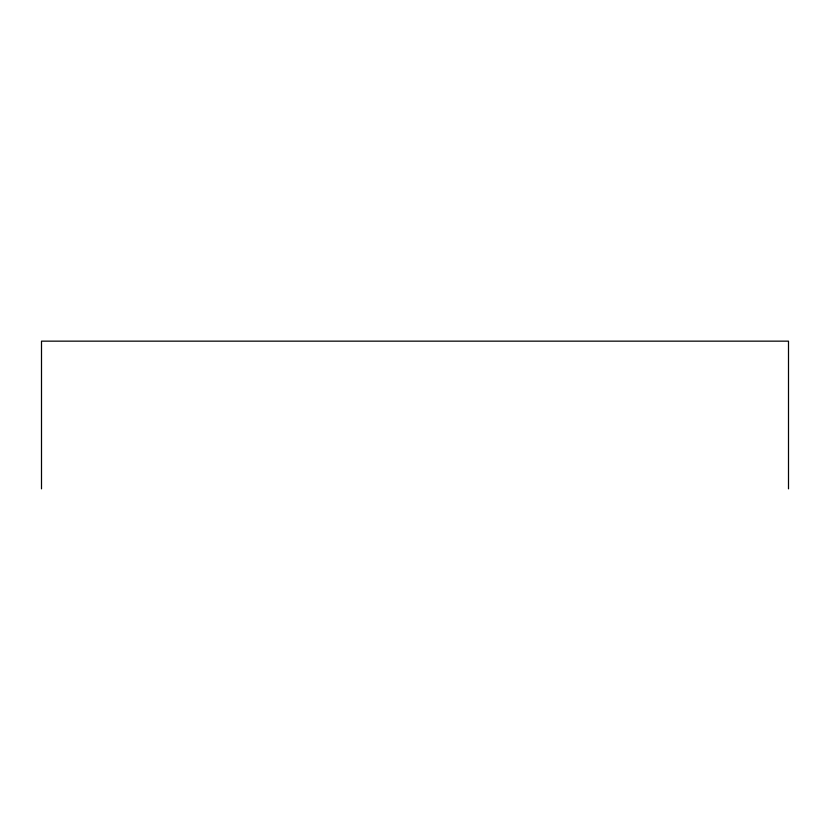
<?xml version="1.0" encoding="UTF-8"?>
<svg xmlns="http://www.w3.org/2000/svg" width="830" height="830" viewBox="0 0 830 830"><rect width="100%" height="100%" fill="white"/><g stroke="black" fill="none" stroke-linecap="round" stroke-linejoin="round"><path stroke-width="1.25" d="M788.5 488.849L788.5 341.151L41.5 341.151L41.5 488.849"/></g></svg>
